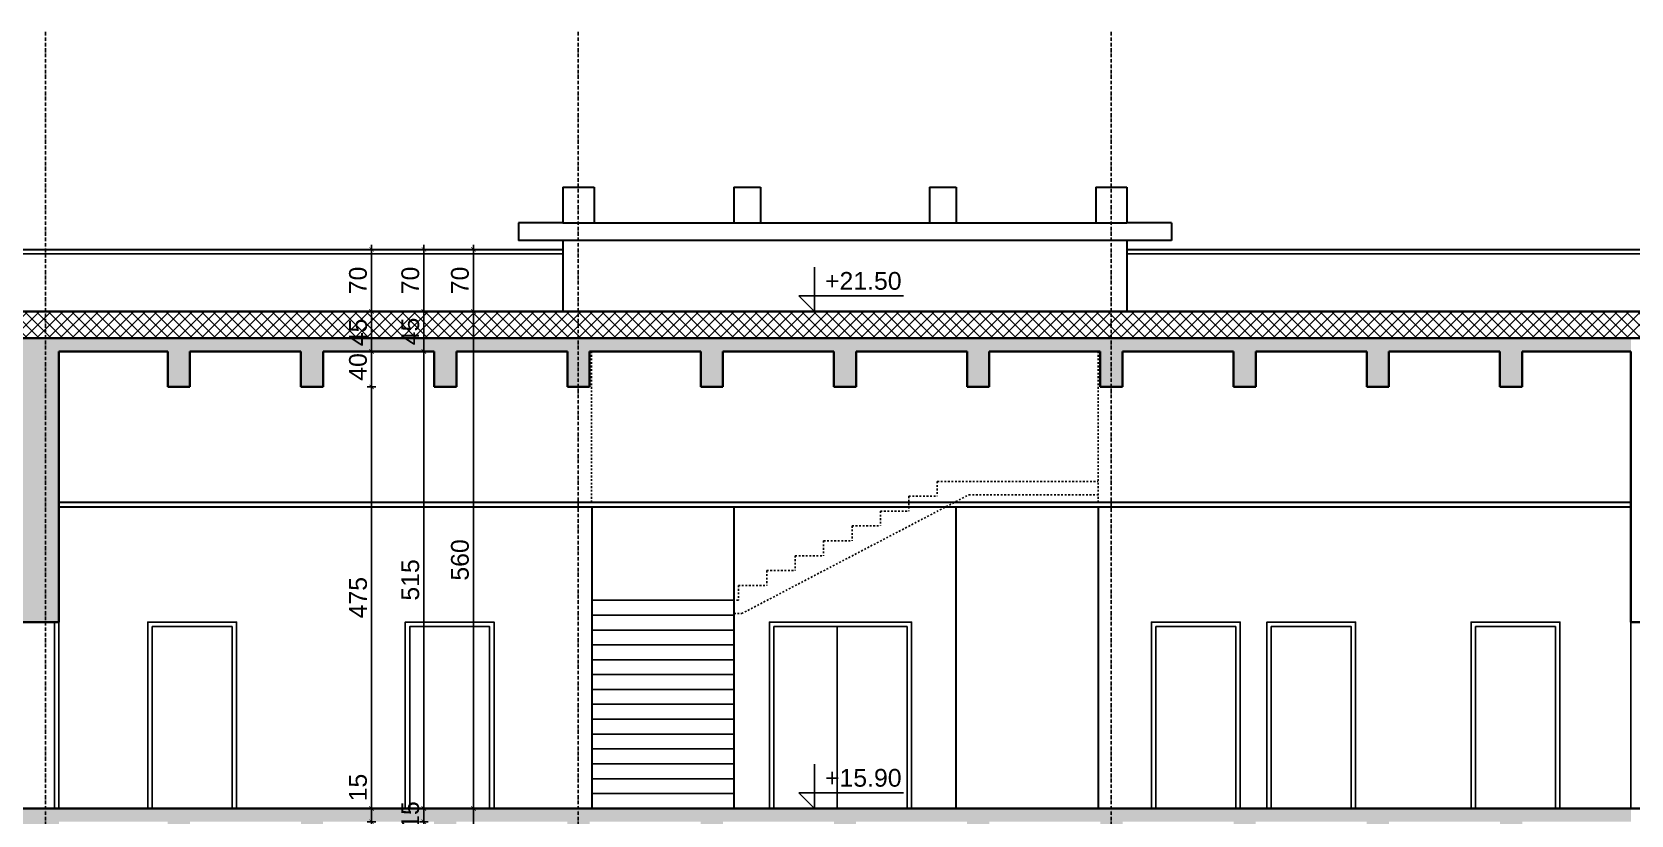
# Model space of a CAD drawing. Header units: inches. Extents: x -72385 to 39588, y -6525 to 66685.
# Drawn here: x -1876 to -76, y 25208 to 26091 of the extents above; entities that cross this region are included whole.
import ezdxf

# ---------------------------------------------------------------- set-up
doc = ezdxf.new("R2010")
doc.units = ezdxf.units.IN
doc.header["$MEASUREMENT"] = 0
doc.linetypes.add('DashDot', pattern=[0.6, 0.4, -0.1, 0, -0.1])
doc.linetypes.add('Hidden', pattern=[0.4, 0.2, -0.2])
for name, color, linetype, lineweight in [('Надписи коти вътрешни', 252, 'Continuous', 25), ('Надписи нива', 252, 'Continuous', 25), ('Оси', 252, 'DashDot', 25), ('Фасади Разрези дебело', 7, 'Continuous', 35), ('Фасади Разрези пунктир', 253, 'Hidden', 25), ('Фасади Разрези средно', 252, 'Continuous', 30), ('Фасади Разрези тънко', 253, 'Continuous', 25), ('Щрих стени', 254, 'Continuous', 25)]:
    doc.layers.add(name, color=color, linetype=linetype, lineweight=lineweight)
doc.styles.add('Arial Regular', font='arial.ttf')
doc.styles.get("Standard").update_dxf_attribs({"font": 'arial.ttf'})
doc.dimstyles.new('Annotative', dxfattribs={"dimscale": 0, "dimtxt": 20, "dimasz": 5, "dimexe": 5, "dimexo": 5, "dimgap": 5, "dimtad": 1, "dimdec": 0, "dimzin": 0, "dimdsep": 46, "dimtxsty": 'Standard', "dimblk": 'ARCHTICK', "dimcen": 5, "dimdle": 5, "dimadec": 0, "dimazin": 0, "dimtfac": 1, "dimtdec": 0, "dimtofl": 0, "dimtmove": 0, "dimatfit": 3, "dimldrblk": 'ARCHTICK', "dimfxl": 5, "dimfxlon": 1, "dimtolj": 1, "dimtzin": 0, "dimarcsym": 1})

# ---------------------------------------------------------------- blocks, each defined once
blk = doc.blocks.new('_ArchTick')
at = {"color": 0, "linetype": 'ByBlock', "const_width": 0.15}
blk.add_lwpolyline([(-0.5, -0.5), (0.5, 0.5)], dxfattribs=at)
blk = doc.blocks.new('*D4883')
at = {"layer": 'Defpoints', "color": 0, "ltscale": 10, "transparency": 16777216}
for p in [(-1542.5, 25845.9), (-1539.7, 25775.9), (-1493.7, 25775.9)]:
    blk.add_point(p, dxfattribs=at)
at = {"layer": 'Надписи коти вътрешни', "color": 0, "lineweight": -2, "ltscale": 10, "transparency": 16777216}
for p, q in [((-1498.7, 25845.9), (-1488.7, 25845.9)), ((-1493.7, 25850.9), (-1493.7, 25770.9)), ((-1498.7, 25775.9), (-1488.7, 25775.9))]:
    blk.add_line(p, q, dxfattribs=at)
at = {"layer": 'Надписи коти вътрешни', "color": 0, "lineweight": -2, "ltscale": 10, "transparency": 16777216, "xscale": 5, "yscale": 5, "zscale": 5}
for p, rotation in [((-1493.7, 25845.9), 90), ((-1493.7, 25775.9), 270)]:
    blk.add_blockref('_ArchTick', p, dxfattribs=dict(at, rotation=rotation))
at = {"layer": 'Надписи коти вътрешни', "color": 0, "ltscale": 10, "transparency": 16777216, "insert": (-1508.9, 25810.9), "char_height": 20, "attachment_point": 5, "rotation": 90}
blk.add_mtext('\\A1;70', dxfattribs=at)
blk = doc.blocks.new('*D4876')
at = {"layer": 'Defpoints', "color": 0, "ltscale": 10, "transparency": 16777216}
for p in [(-1543.3, 25215.9), (-1493.7, 25215.9), (-1540.5, 25200.9)]:
    blk.add_point(p, dxfattribs=at)
at = {"layer": 'Надписи коти вътрешни', "color": 0, "lineweight": -2, "ltscale": 10, "transparency": 16777216}
for p, q in [((-1493.7, 25215.9), (-1493.7, 25257.8)), ((-1498.7, 25215.9), (-1488.7, 25215.9)), ((-1493.7, 25195.9), (-1493.7, 25215.9)), ((-1498.7, 25200.9), (-1488.7, 25200.9))]:
    blk.add_line(p, q, dxfattribs=at)
at = {"layer": 'Надписи коти вътрешни', "color": 0, "lineweight": -2, "ltscale": 10, "transparency": 16777216, "xscale": 5, "yscale": 5, "zscale": 5}
for p, rotation in [((-1493.7, 25215.9), 90), ((-1493.7, 25200.9), 270)]:
    blk.add_blockref('_ArchTick', p, dxfattribs=dict(at, rotation=rotation))
at = {"layer": 'Надписи коти вътрешни', "color": 0, "ltscale": 10, "transparency": 16777216, "insert": (-1508.9, 25239.4), "char_height": 20, "attachment_point": 5, "rotation": 90}
blk.add_mtext('\\A1;15', dxfattribs=at)
blk = doc.blocks.new('*D4875')
at = {"layer": 'Defpoints', "color": 0, "ltscale": 10, "transparency": 16777216}
for p in [(-1548.2, 25690.9), (-1513.8, 25215.9), (-1493.7, 25215.9)]:
    blk.add_point(p, dxfattribs=at)
at = {"layer": 'Надписи коти вътрешни', "color": 0, "lineweight": -2, "ltscale": 10, "transparency": 16777216}
for p, q in [((-1493.7, 25695.9), (-1493.7, 25210.9)), ((-1498.7, 25690.9), (-1488.7, 25690.9)), ((-1498.7, 25215.9), (-1488.7, 25215.9))]:
    blk.add_line(p, q, dxfattribs=at)
at = {"layer": 'Надписи коти вътрешни', "color": 0, "lineweight": -2, "ltscale": 10, "transparency": 16777216, "xscale": 5, "yscale": 5, "zscale": 5}
for p, rotation in [((-1493.7, 25690.9), 90), ((-1493.7, 25215.9), 270)]:
    blk.add_blockref('_ArchTick', p, dxfattribs=dict(at, rotation=rotation))
at = {"layer": 'Надписи коти вътрешни', "color": 0, "ltscale": 10, "transparency": 16777216, "insert": (-1508.8, 25453.4), "char_height": 20, "attachment_point": 5, "rotation": 90}
blk.add_mtext('\\A1;475', dxfattribs=at)
blk = doc.blocks.new('*D4874')
at = {"layer": 'Defpoints', "color": 0, "ltscale": 10, "transparency": 16777216}
for p in [(-1548.2, 25730.9), (-1548.2, 25690.9), (-1493.7, 25690.9)]:
    blk.add_point(p, dxfattribs=at)
at = {"layer": 'Надписи коти вътрешни', "color": 0, "lineweight": -2, "ltscale": 10, "transparency": 16777216}
for p, q in [((-1498.7, 25730.9), (-1488.7, 25730.9)), ((-1493.7, 25735.9), (-1493.7, 25685.9)), ((-1498.7, 25690.9), (-1488.7, 25690.9))]:
    blk.add_line(p, q, dxfattribs=at)
at = {"layer": 'Надписи коти вътрешни', "color": 0, "lineweight": -2, "ltscale": 10, "transparency": 16777216, "xscale": 5, "yscale": 5, "zscale": 5}
for p, rotation in [((-1493.7, 25730.9), 90), ((-1493.7, 25690.9), 270)]:
    blk.add_blockref('_ArchTick', p, dxfattribs=dict(at, rotation=rotation))
at = {"layer": 'Надписи коти вътрешни', "color": 0, "ltscale": 10, "transparency": 16777216, "insert": (-1508.9, 25713.4), "char_height": 20, "attachment_point": 5, "rotation": 90}
blk.add_mtext('\\A1;40', dxfattribs=at)
blk = doc.blocks.new('*D4873')
at = {"layer": 'Defpoints', "color": 0, "ltscale": 10, "transparency": 16777216}
for p in [(-1539.7, 25775.9), (-1493.7, 25775.9), (-1543.4, 25730.9)]:
    blk.add_point(p, dxfattribs=at)
at = {"layer": 'Надписи коти вътрешни', "color": 0, "lineweight": -2, "ltscale": 10, "transparency": 16777216}
for p, q in [((-1498.7, 25775.9), (-1488.7, 25775.9)), ((-1493.7, 25725.9), (-1493.7, 25780.9)), ((-1498.7, 25730.9), (-1488.7, 25730.9))]:
    blk.add_line(p, q, dxfattribs=at)
at = {"layer": 'Надписи коти вътрешни', "color": 0, "lineweight": -2, "ltscale": 10, "transparency": 16777216, "xscale": 5, "yscale": 5, "zscale": 5}
for p, rotation in [((-1493.7, 25775.9), 90), ((-1493.7, 25730.9), 270)]:
    blk.add_blockref('_ArchTick', p, dxfattribs=dict(at, rotation=rotation))
at = {"layer": 'Надписи коти вътрешни', "color": 0, "ltscale": 10, "transparency": 16777216, "insert": (-1508.8, 25752.3), "char_height": 20, "attachment_point": 5, "rotation": 90}
blk.add_mtext('\\A1;45', dxfattribs=at)
blk = doc.blocks.new('*D4865')
at = {"layer": 'Defpoints', "color": 0, "ltscale": 10, "transparency": 16777216}
for p in [(-1547.3, 25215.9), (-1434.8, 25215.9), (-1547.3, 25200.9)]:
    blk.add_point(p, dxfattribs=at)
at = {"layer": 'Надписи коти вътрешни', "color": 0, "lineweight": -2, "ltscale": 10, "transparency": 16777216}
for p, q in [((-1439.8, 25215.9), (-1429.8, 25215.9)), ((-1434.8, 25195.9), (-1434.8, 25220.9)), ((-1439.8, 25200.9), (-1429.8, 25200.9))]:
    blk.add_line(p, q, dxfattribs=at)
at = {"layer": 'Надписи коти вътрешни', "color": 0, "lineweight": -2, "ltscale": 10, "transparency": 16777216, "xscale": 5, "yscale": 5, "zscale": 5}
for p, rotation in [((-1434.8, 25215.9), 90), ((-1434.8, 25200.9), 270)]:
    blk.add_blockref('_ArchTick', p, dxfattribs=dict(at, rotation=rotation))
at = {"layer": 'Надписи коти вътрешни', "color": 0, "ltscale": 10, "transparency": 16777216, "insert": (-1450, 25208.4), "char_height": 20, "attachment_point": 5, "rotation": 90}
blk.add_mtext('\\A1;15', dxfattribs=at)
blk = doc.blocks.new('*D4864')
at = {"layer": 'Defpoints', "color": 0, "ltscale": 10, "transparency": 16777216}
for p in [(-1547.3, 25215.9), (-1378.9, 25215.9), (-1547.3, 24685.9)]:
    blk.add_point(p, dxfattribs=at)
at = {"layer": 'Надписи коти вътрешни', "color": 0, "lineweight": -2, "ltscale": 10, "transparency": 16777216}
for p, q in [((-1383.9, 25215.9), (-1373.9, 25215.9)), ((-1378.9, 24680.9), (-1378.9, 25220.9)), ((-1383.9, 24685.9), (-1373.9, 24685.9))]:
    blk.add_line(p, q, dxfattribs=at)
at = {"layer": 'Надписи коти вътрешни', "color": 0, "lineweight": -2, "ltscale": 10, "transparency": 16777216, "xscale": 5, "yscale": 5, "zscale": 5}
for p, rotation in [((-1378.9, 25215.9), 90), ((-1378.9, 24685.9), 270)]:
    blk.add_blockref('_ArchTick', p, dxfattribs=dict(at, rotation=rotation))
at = {"layer": 'Надписи коти вътрешни', "color": 0, "ltscale": 10, "transparency": 16777216, "insert": (-1394.1, 24950.9), "char_height": 20, "attachment_point": 5, "rotation": 90}
blk.add_mtext('\\A1;530', dxfattribs=at)
blk = doc.blocks.new('*D4863')
at = {"layer": 'Defpoints', "color": 0, "ltscale": 10, "transparency": 16777216}
for p in [(-1547.3, 25730.9), (-1434.8, 25730.9), (-1547.3, 25215.9)]:
    blk.add_point(p, dxfattribs=at)
at = {"layer": 'Надписи коти вътрешни', "color": 0, "lineweight": -2, "ltscale": 10, "transparency": 16777216}
for p, q in [((-1439.8, 25730.9), (-1429.8, 25730.9)), ((-1434.8, 25210.9), (-1434.8, 25735.9)), ((-1439.8, 25215.9), (-1429.8, 25215.9))]:
    blk.add_line(p, q, dxfattribs=at)
at = {"layer": 'Надписи коти вътрешни', "color": 0, "lineweight": -2, "ltscale": 10, "transparency": 16777216, "xscale": 5, "yscale": 5, "zscale": 5}
for p, rotation in [((-1434.8, 25730.9), 90), ((-1434.8, 25215.9), 270)]:
    blk.add_blockref('_ArchTick', p, dxfattribs=dict(at, rotation=rotation))
at = {"layer": 'Надписи коти вътрешни', "color": 0, "ltscale": 10, "transparency": 16777216, "insert": (-1450, 25473.4), "char_height": 20, "attachment_point": 5, "rotation": 90}
blk.add_mtext('\\A1;515', dxfattribs=at)
blk = doc.blocks.new('*D4862')
at = {"layer": 'Defpoints', "color": 0, "ltscale": 10, "transparency": 16777216}
for p in [(-1547.3, 25775.9), (-1434.8, 25775.9), (-1547.3, 25730.9)]:
    blk.add_point(p, dxfattribs=at)
at = {"layer": 'Надписи коти вътрешни', "color": 0, "lineweight": -2, "ltscale": 10, "transparency": 16777216}
for p, q in [((-1439.8, 25775.9), (-1429.8, 25775.9)), ((-1434.8, 25725.9), (-1434.8, 25780.9)), ((-1439.8, 25730.9), (-1429.8, 25730.9))]:
    blk.add_line(p, q, dxfattribs=at)
at = {"layer": 'Надписи коти вътрешни', "color": 0, "lineweight": -2, "ltscale": 10, "transparency": 16777216, "xscale": 5, "yscale": 5, "zscale": 5}
for p, rotation in [((-1434.8, 25775.9), 90), ((-1434.8, 25730.9), 270)]:
    blk.add_blockref('_ArchTick', p, dxfattribs=dict(at, rotation=rotation))
at = {"layer": 'Надписи коти вътрешни', "color": 0, "ltscale": 10, "transparency": 16777216, "insert": (-1450, 25753.4), "char_height": 20, "attachment_point": 5, "rotation": 90}
blk.add_mtext('\\A1;45', dxfattribs=at)
blk = doc.blocks.new('*D4861')
at = {"layer": 'Defpoints', "color": 0, "ltscale": 10, "transparency": 16777216}
for p in [(-1547.3, 25775.9), (-1378.9, 25775.9), (-1547.3, 25215.9)]:
    blk.add_point(p, dxfattribs=at)
at = {"layer": 'Надписи коти вътрешни', "color": 0, "lineweight": -2, "ltscale": 10, "transparency": 16777216}
for p, q in [((-1383.9, 25775.9), (-1373.9, 25775.9)), ((-1378.9, 25210.9), (-1378.9, 25780.9)), ((-1383.9, 25215.9), (-1373.9, 25215.9))]:
    blk.add_line(p, q, dxfattribs=at)
at = {"layer": 'Надписи коти вътрешни', "color": 0, "lineweight": -2, "ltscale": 10, "transparency": 16777216, "xscale": 5, "yscale": 5, "zscale": 5}
for p, rotation in [((-1378.9, 25775.9), 90), ((-1378.9, 25215.9), 270)]:
    blk.add_blockref('_ArchTick', p, dxfattribs=dict(at, rotation=rotation))
at = {"layer": 'Надписи коти вътрешни', "color": 0, "ltscale": 10, "transparency": 16777216, "insert": (-1394.1, 25495.9), "char_height": 20, "attachment_point": 5, "rotation": 90}
blk.add_mtext('\\A1;560', dxfattribs=at)
blk = doc.blocks.new('*D4857')
at = {"layer": 'Defpoints', "color": 0, "ltscale": 10, "transparency": 16777216}
for p in [(-1367.7, 25845.9), (-1434.8, 25775.9), (-1365.7, 25775.9)]:
    blk.add_point(p, dxfattribs=at)
at = {"layer": 'Надписи коти вътрешни', "color": 0, "lineweight": -2, "ltscale": 10, "transparency": 16777216}
for p, q in [((-1429.8, 25845.9), (-1439.8, 25845.9)), ((-1434.8, 25850.9), (-1434.8, 25770.9)), ((-1429.8, 25775.9), (-1439.8, 25775.9))]:
    blk.add_line(p, q, dxfattribs=at)
at = {"layer": 'Надписи коти вътрешни', "color": 0, "lineweight": -2, "ltscale": 10, "transparency": 16777216, "xscale": 5, "yscale": 5, "zscale": 5}
for p, rotation in [((-1434.8, 25845.9), 90), ((-1434.8, 25775.9), 270)]:
    blk.add_blockref('_ArchTick', p, dxfattribs=dict(at, rotation=rotation))
at = {"layer": 'Надписи коти вътрешни', "color": 0, "ltscale": 10, "transparency": 16777216, "insert": (-1450, 25810.9), "char_height": 20, "attachment_point": 5, "rotation": 90}
blk.add_mtext('\\A1;70', dxfattribs=at)
blk = doc.blocks.new('*D4856')
at = {"layer": 'Defpoints', "color": 0, "ltscale": 10, "transparency": 16777216}
for p in [(-1311.8, 25845.9), (-1378.9, 25775.9), (-1309.8, 25775.9)]:
    blk.add_point(p, dxfattribs=at)
at = {"layer": 'Надписи коти вътрешни', "color": 0, "lineweight": -2, "ltscale": 10, "transparency": 16777216}
for p, q in [((-1373.9, 25845.9), (-1383.9, 25845.9)), ((-1378.9, 25850.9), (-1378.9, 25770.9)), ((-1373.9, 25775.9), (-1383.9, 25775.9))]:
    blk.add_line(p, q, dxfattribs=at)
at = {"layer": 'Надписи коти вътрешни', "color": 0, "lineweight": -2, "ltscale": 10, "transparency": 16777216, "xscale": 5, "yscale": 5, "zscale": 5}
for p, rotation in [((-1378.9, 25845.9), 90), ((-1378.9, 25775.9), 270)]:
    blk.add_blockref('_ArchTick', p, dxfattribs=dict(at, rotation=rotation))
at = {"layer": 'Надписи коти вътрешни', "color": 0, "ltscale": 10, "transparency": 16777216, "insert": (-1394.1, 25810.9), "char_height": 20, "attachment_point": 5, "rotation": 90}
blk.add_mtext('\\A1;70', dxfattribs=at)

msp = doc.modelspace()

# ---------------------------------------------------------------- hatches: boundary and pattern name
at = {"layer": 'Щрих стени', "ltscale": 10}
h = msp.add_hatch(color=256, dxfattribs=at)
h.dxf.hatch_style = 1
h.paths.add_polyline_path([(-5511, 25215.9), (-5496, 25215.9), (-5496, 25585.9), (-5473.5, 25585.9), (-5473.5, 25665.9), (-4908.4, 25665.9), (-4908.4, 25215.9), (-4893.4, 25215.9), (-4893.4, 25585.9), (-4873.4, 25585.9), (-4873.4, 25665.9), (-4308.4, 25665.9), (-4308.4, 25585.9), (-4273.4, 25585.9), (-4273.4, 25665.9), (-3708.3, 25665.9), (-3708.3, 25585.9), (-3673.3, 25585.9), (-3673.3, 25665.9), (-3108.3, 25665.9), (-3108.3, 25585.9), (-3073.3, 25585.9), (-3073.3, 25665.9), (-2508.3, 25665.9), (-2508.3, 25585.9), (-2473.2, 25585.9), (-2473.2, 25665.9), (-1908.2, 25665.9), (-1908.2, 25425.9), (-1845.7, 25425.9), (-1845.7, 25745.9), (-6988.6, 25745.9), (-6988.6, 25775.9), (-7023.6, 25775.9), (-7023.6, 25665.9), (-6988.6, 25665.9), (-6988.6, 25730.9), (-6808.6, 25730.9), (-6808.6, 25415.9), (-6778.6, 25415.9), (-6778.6, 25730.9), (-6283.6, 25730.9), (-6283.6, 25215.9), (-6253.6, 25215.9), (-6253.6, 25565.9), (-6103.5, 25565.9), (-6103.5, 25215.9), (-6073.5, 25215.9), (-6073.5, 25665.9), (-5511, 25665.9)])
h.paths.add_polyline_path([(-6073.5, 25680.9), (-6073.5, 25730.9), (-1908.2, 25730.9), (-1908.2, 25680.9)], flags=16)
h.paths.add_polyline_path([(-6103.5, 25580.9), (-6253.6, 25580.9), (-6253.6, 25730.9), (-6103.5, 25730.9)], flags=16)
h.paths.add_polyline_path([(-6988.6, 25840.9), (-6986.6, 25840.9), (-6986.6, 25845.9), (-7028.6, 25845.9), (-7028.6, 25840.9), (-7023.6, 25840.9), (-7023.6, 25775.9), (-6988.6, 25775.9)])
h.paths.add_polyline_path([(-6988.6, 25315.9), (-7038.6, 25315.9), (-7038.6, 25305.9), (-7023.6, 25305.9), (-7023.6, 25215.9), (-6988.6, 25215.9)])
at = {"layer": 'Щрих стени', "ltscale": 10, "transparency": 33554610}
h = msp.add_hatch(dxfattribs=at)
h.set_pattern_fill('ANSI37', color=256, scale=75)
h.paths.add_polyline_path([(-6988.6, 25775.9), (-6988.6, 25745.9), (5043.7, 25745.9), (5043.7, 25775.9)])
at = {"layer": 'Щрих стени', "ltscale": 10}
h = msp.add_hatch(color=256, dxfattribs=at)
h.dxf.hatch_style = 1
h.paths.add_polyline_path([(-75.6, 25745.9), (-1845.7, 25745.9), (-1845.7, 25730.9), (-1723.2, 25730.9), (-1723.2, 25690.9), (-1698.2, 25690.9), (-1698.2, 25730.9), (-1573.2, 25730.9), (-1573.2, 25690.9), (-1548.2, 25690.9), (-1548.2, 25730.9), (-1423.2, 25730.9), (-1423.2, 25690.9), (-1398.2, 25690.9), (-1398.2, 25730.9), (-1273.2, 25730.9), (-1273.2, 25690.9), (-1248.1, 25690.9), (-1248.1, 25730.9), (-1123.1, 25730.9), (-1123.1, 25690.9), (-1098.1, 25690.9), (-1098.1, 25730.9), (-973.1, 25730.9), (-973.1, 25690.9), (-948.1, 25690.9), (-948.1, 25730.9), (-823.1, 25730.9), (-823.1, 25690.9), (-798.1, 25690.9), (-798.1, 25730.9), (-673.1, 25730.9), (-673.1, 25690.9), (-648.1, 25690.9), (-648.1, 25730.9), (-523.1, 25730.9), (-523.1, 25690.9), (-498.1, 25690.9), (-498.1, 25730.9), (-373.1, 25730.9), (-373.1, 25690.9), (-348.1, 25690.9), (-348.1, 25730.9), (-223.1, 25730.9), (-223.1, 25690.9), (-198.1, 25690.9), (-198.1, 25730.9), (-75.6, 25730.9)])
h = msp.add_hatch(color=256, dxfattribs=at)
h.dxf.hatch_style = 1
h.paths.add_polyline_path([(-1845.7, 25215.9), (-7023.6, 25215.9), (-7023.6, 25135.9), (-6988.6, 25135.9), (-6988.6, 25200.9), (-6808.6, 25200.9), (-6808.6, 24885.9), (-6778.6, 24885.9), (-6778.6, 25200.9), (-6283.6, 25200.9), (-6283.6, 24685.9), (-6253.6, 24685.9), (-6253.6, 25035.9), (-6103.5, 25035.9), (-6103.5, 24685.9), (-6073.5, 24685.9), (-6073.5, 25135.9), (-5511, 25135.9), (-5511, 25055.9), (-5473.5, 25055.9), (-5473.5, 25135.9), (-4908.4, 25135.9), (-4908.4, 25055.9), (-4873.4, 25055.9), (-4873.4, 25135.9), (-4308.4, 25135.9), (-4308.4, 25055.9), (-4273.4, 25055.9), (-4273.4, 25135.9), (-3708.3, 25135.9), (-3708.3, 25055.9), (-3673.3, 25055.9), (-3673.3, 25135.9), (-3108.3, 25135.9), (-3108.3, 25055.9), (-3073.3, 25055.9), (-3073.3, 25135.9), (-2508.3, 25135.9), (-2508.3, 25055.9), (-2473.2, 25055.9), (-2473.2, 25135.9), (-1908.2, 25135.9), (-1908.2, 24895.9), (-1845.7, 24895.9)])
h.paths.add_polyline_path([(-1908.2, 25150.9), (-6073.5, 25150.9), (-6073.5, 25200.9), (-1908.2, 25200.9)], flags=16)
h.paths.add_polyline_path([(-6103.5, 25050.9), (-6253.6, 25050.9), (-6253.6, 25200.9), (-6103.5, 25200.9)], flags=16)
h.paths.add_polyline_path([(-6988.6, 24785.9), (-7038.6, 24785.9), (-7038.6, 24775.9), (-7023.6, 24775.9), (-7023.6, 24685.9), (-6988.6, 24685.9)])
h = msp.add_hatch(color=256, dxfattribs=at)
h.dxf.hatch_style = 1
h.paths.add_polyline_path([(-648.1, 25200.9), (-523.1, 25200.9), (-523.1, 25160.9), (-498.1, 25160.9), (-498.1, 25200.9), (-373.1, 25200.9), (-373.1, 25160.9), (-348.1, 25160.9), (-348.1, 25200.9), (-223.1, 25200.9), (-223.1, 25160.9), (-198.1, 25160.9), (-198.1, 25200.9), (-75.6, 25200.9), (-75.6, 25215.9), (-1845.7, 25215.9), (-1845.7, 25200.9), (-1723.2, 25200.9), (-1723.2, 25160.9), (-1698.2, 25160.9), (-1698.2, 25200.9), (-1573.2, 25200.9), (-1573.2, 25160.9), (-1548.2, 25160.9), (-1548.2, 25200.9), (-1423.2, 25200.9), (-1423.2, 25160.9), (-1398.2, 25160.9), (-1398.2, 25200.9), (-1273.2, 25200.9), (-1273.2, 25160.9), (-1248.1, 25160.9), (-1248.1, 25200.9), (-1123.1, 25200.9), (-1123.1, 25160.9), (-1098.1, 25160.9), (-1098.1, 25200.9), (-973.1, 25200.9), (-973.1, 25160.9), (-948.1, 25160.9), (-948.1, 25200.9), (-823.1, 25200.9), (-823.1, 25160.9), (-798.1, 25160.9), (-798.1, 25200.9), (-673.1, 25200.9), (-673.1, 25160.9), (-648.1, 25160.9)])

# ---------------------------------------------------------------- linework, layer by layer
at = {"layer": 'Надписи нива', "ltscale": 10}
for p, q in [((-994.8, 25825.9), (-994.8, 25775.9)), ((-1012.5, 25793.6), (-894.8, 25793.6)), ((-994.8, 25775.9), (-1012.5, 25793.6)), ((-994.8, 25265.9), (-994.8, 25215.9)), ((-1012.5, 25233.6), (-894.8, 25233.6)), ((-994.8, 25215.9), (-1012.5, 25233.6))]:
    msp.add_line(p, q, dxfattribs=at)
at = {"layer": 'Оси', "ltscale": 10}
for p, q in [((-1861, 26090.9), (-1861, 23060.9)), ((-1261, 26090.9), (-1261, 23040.9)), ((-661, 26090.9), (-661, 23040.9))]:
    msp.add_line(p, q, dxfattribs=at)
at = {"layer": 'Фасади Разрези дебело', "ltscale": 10, "extrusion": (1.2091e-15, 1, -2.22045e-16)}
for p, q in [((-6988.6, 25775.9), (5043.7, 25775.9)), ((-1845.7, 25730.9), (-1723.2, 25730.9)), ((-1698.2, 25730.9), (-1573.2, 25730.9)), ((-1548.2, 25730.9), (-1423.2, 25730.9)), ((-1398.2, 25730.9), (-1273.2, 25730.9)), ((-1248.1, 25730.9), (-1123.1, 25730.9)), ((-1098.1, 25730.9), (-973.1, 25730.9)), ((-948.1, 25730.9), (-823.1, 25730.9)), ((-798.1, 25730.9), (-673.1, 25730.9)), ((-648.1, 25730.9), (-523.1, 25730.9)), ((-498.1, 25730.9), (-373.1, 25730.9)), ((-348.1, 25730.9), (-223.1, 25730.9)), ((-198.1, 25730.9), (-75.6, 25730.9)), ((-1723.2, 25690.9), (-1698.2, 25690.9)), ((-1573.2, 25690.9), (-1548.2, 25690.9)), ((-1423.2, 25690.9), (-1398.2, 25690.9)), ((-1273.2, 25690.9), (-1248.1, 25690.9)), ((-1123.1, 25690.9), (-1098.1, 25690.9)), ((-973.1, 25690.9), (-948.1, 25690.9)), ((-823.1, 25690.9), (-798.1, 25690.9)), ((-673.1, 25690.9), (-648.1, 25690.9)), ((-523.1, 25690.9), (-498.1, 25690.9)), ((-373.1, 25690.9), (-348.1, 25690.9)), ((-223.1, 25690.9), (-198.1, 25690.9)), ((-1908.2, 25425.9), (-1845.7, 25425.9)), ((-75.6, 25425.9), (-45.6, 25425.9)), ((-7023.6, 25215.9), (4686.5, 25215.9))]:
    msp.add_line(p, q, dxfattribs=at)
at = {"layer": 'Фасади Разрези дебело', "ltscale": 10}
for p, q in [((5043.7, 25745.9), (-6988.6, 25745.9)), ((-1845.7, 25730.9), (-1845.7, 25425.9)), ((-1723.2, 25730.9), (-1723.2, 25690.9)), ((-1698.2, 25730.9), (-1698.2, 25690.9)), ((-1573.2, 25730.9), (-1573.2, 25690.9)), ((-1548.2, 25730.9), (-1548.2, 25690.9)), ((-1423.2, 25730.9), (-1423.2, 25690.9)), ((-1398.2, 25730.9), (-1398.2, 25690.9)), ((-1273.2, 25730.9), (-1273.2, 25690.9)), ((-1248.1, 25730.9), (-1248.1, 25690.9)), ((-1123.1, 25730.9), (-1123.1, 25690.9)), ((-1098.1, 25730.9), (-1098.1, 25690.9)), ((-973.1, 25730.9), (-973.1, 25690.9)), ((-948.1, 25730.9), (-948.1, 25690.9)), ((-823.1, 25730.9), (-823.1, 25690.9)), ((-798.1, 25730.9), (-798.1, 25690.9)), ((-673.1, 25730.9), (-673.1, 25690.9)), ((-648.1, 25730.9), (-648.1, 25690.9)), ((-523.1, 25730.9), (-523.1, 25690.9)), ((-498.1, 25730.9), (-498.1, 25690.9)), ((-373.1, 25730.9), (-373.1, 25690.9)), ((-348.1, 25730.9), (-348.1, 25690.9)), ((-223.1, 25730.9), (-223.1, 25690.9)), ((-198.1, 25730.9), (-198.1, 25690.9)), ((-75.6, 25730.9), (-75.6, 25425.9))]:
    msp.add_line(p, q, dxfattribs=at)
at = {"layer": 'Фасади Разрези пунктир', "ltscale": 10}
for p, q in [((-1246.1, 25560.9), (-1246.1, 25730.9)), ((-675.7, 25560.9), (-675.7, 25730.9)), ((-888.7, 25567.7), (-888.7, 25550.9)), ((-888.7, 25567.7), (-856.7, 25567.7)), ((-856.7, 25584.3), (-856.7, 25567.7)), ((-835.7, 25561.7), (-821.2, 25569.3)), ((-1077, 25435.4), (-835.7, 25561.7)), ((-920.7, 25550.9), (-920.7, 25534.2)), ((-920.7, 25550.9), (-888.7, 25550.9)), ((-952.7, 25534.2), (-952.7, 25517.4)), ((-952.7, 25534.2), (-920.7, 25534.2)), ((-984.7, 25517.4), (-984.7, 25500.7)), ((-984.7, 25517.4), (-952.7, 25517.4)), ((-1016.7, 25500.7), (-1016.7, 25483.9)), ((-1016.7, 25500.7), (-984.7, 25500.7)), ((-1048.7, 25483.9), (-1048.7, 25467.2)), ((-1048.7, 25483.9), (-1016.7, 25483.9)), ((-1080.7, 25467.2), (-1080.7, 25450.4)), ((-1080.7, 25467.2), (-1048.7, 25467.2))]:
    msp.add_line(p, q, dxfattribs=at)
at = {"layer": 'Фасади Разрези пунктир', "ltscale": 10, "extrusion": (1.2091e-15, 1, -2.22045e-16)}
for p, q in [((-856.7, 25584.3), (-675.7, 25584.3)), ((-821.2, 25569.3), (-675.7, 25569.3)), ((-1085.7, 25435.4), (-1077, 25435.4))]:
    msp.add_line(p, q, dxfattribs=at)
at = {"layer": 'Фасади Разрези пунктир', "ltscale": 10, "extrusion": (-1.2091e-15, 1, -2.22045e-16)}
msp.add_line((-1080.7, 25450.4), (-1085.7, 25450.4), dxfattribs=at)
at = {"layer": 'Фасади Разрези средно', "ltscale": 10, "extrusion": (7.84095e-16, 1, -2.22045e-16)}
for p, q in [((-1278.2, 25915.9), (-1243.1, 25915.9)), ((-1085.6, 25915.9), (-1055.6, 25915.9)), ((-865.6, 25915.9), (-835.6, 25915.9)), ((-678.1, 25915.9), (-643.1, 25915.9)), ((-1278.2, 25875.9), (-643.1, 25875.9))]:
    msp.add_line(p, q, dxfattribs=at)
at = {"layer": 'Фасади Разрези средно', "ltscale": 10}
for p, q in [((-1278.2, 25915.9), (-1278.2, 25875.9)), ((-1243.1, 25915.9), (-1243.1, 25875.9)), ((-1085.6, 25915.9), (-1085.6, 25875.9)), ((-1055.6, 25915.9), (-1055.6, 25875.9)), ((-865.6, 25915.9), (-865.6, 25875.9)), ((-835.6, 25915.9), (-835.6, 25875.9)), ((-678.1, 25915.9), (-678.1, 25875.9)), ((-643.1, 25915.9), (-643.1, 25875.9)), ((-1328.2, 25875.9), (-1328.2, 25855.9)), ((-593.1, 25875.9), (-593.1, 25855.9)), ((-1278.2, 25855.9), (-1278.2, 25775.9)), ((-643.1, 25855.9), (-643.1, 25775.9)), ((-1245.7, 25555.9), (-1245.7, 25215.9)), ((-1085.7, 25555.9), (-1085.7, 25215.9)), ((-835.7, 25555.9), (-835.7, 25215.9)), ((-675.7, 25555.9), (-675.7, 25215.9))]:
    msp.add_line(p, q, dxfattribs=at)
at = {"layer": 'Фасади Разрези средно', "ltscale": 10, "extrusion": (-7.84095e-16, 1, -2.22045e-16)}
for p, q in [((-1278.2, 25875.9), (-1328.2, 25875.9)), ((-593.1, 25875.9), (-643.1, 25875.9)), ((-593.1, 25855.9), (-1328.2, 25855.9))]:
    msp.add_line(p, q, dxfattribs=at)
at = {"layer": 'Фасади Разрези средно', "ltscale": 10, "extrusion": (1.2091e-15, 1, -2.22045e-16)}
for p, q in [((-6986.6, 25845.9), (-1278.2, 25845.9)), ((-643.1, 25845.9), (4087.4, 25845.9)), ((-1845.7, 25560.9), (-75.6, 25560.9)), ((-1845.7, 25555.9), (-75.6, 25555.9))]:
    msp.add_line(p, q, dxfattribs=at)
at = {"layer": 'Фасади Разрези тънко', "ltscale": 10, "extrusion": (1.2091e-15, 1, -2.22045e-16)}
for p, q in [((-6986.6, 25840.9), (-1278.2, 25840.9)), ((-643.1, 25840.9), (4087.4, 25840.9))]:
    msp.add_line(p, q, dxfattribs=at)
at = {"layer": 'Фасади Разрези тънко', "ltscale": 10}
for p, q in [((-1245.7, 25450.4), (-1085.7, 25450.4)), ((-1850.7, 25425.9), (-1850.7, 25215.9)), ((-1845.7, 25425.9), (-1845.7, 25215.9)), ((-1245.7, 25433.7), (-1085.7, 25433.7)), ((-75.6, 25425.9), (-75.6, 25215.9)), ((-1245.7, 25416.9), (-1085.7, 25416.9)), ((-969.3, 25420.9), (-969.3, 25215.9)), ((-1245.7, 25400.2), (-1085.7, 25400.2)), ((-1245.7, 25383.4), (-1085.7, 25383.4)), ((-1245.7, 25366.7), (-1085.7, 25366.7)), ((-1245.7, 25349.9), (-1085.7, 25349.9)), ((-1245.7, 25333.2), (-1085.7, 25333.2)), ((-1245.7, 25316.4), (-1085.7, 25316.4)), ((-1245.7, 25299.7), (-1085.7, 25299.7)), ((-1245.7, 25282.9), (-1085.7, 25282.9)), ((-1245.7, 25266.2), (-1085.7, 25266.2)), ((-1245.7, 25249.4), (-1085.7, 25249.4)), ((-1245.7, 25232.7), (-1085.7, 25232.7))]:
    msp.add_line(p, q, dxfattribs=at)
for points in [[(-1745.7, 25215.9, 0), (-1745.7, 25425.9, 0), (-1645.7, 25425.9, 0), (-1645.7, 25215.9, 0)], [(-1455.7, 25215.9, 0), (-1455.7, 25425.9, 0), (-1355.7, 25425.9, 0), (-1355.7, 25215.9, 0)], [(-1045.7, 25215.9, 0), (-1045.7, 25425.9, 0), (-885.7, 25425.9, 0), (-885.7, 25215.9, 0)], [(-615.6, 25215.9, 0), (-615.6, 25425.9, 0), (-515.6, 25425.9, 0), (-515.6, 25215.9, 0)], [(-485.6, 25215.9, 0), (-485.6, 25425.9, 0), (-385.6, 25425.9, 0), (-385.6, 25215.9, 0)], [(-255.6, 25215.9, 0), (-255.6, 25425.9, 0), (-155.6, 25425.9, 0), (-155.6, 25215.9, 0)], [(-1740.7, 25215.9, 0), (-1740.7, 25420.9, 0), (-1650.7, 25420.9, 0), (-1650.7, 25215.9, 0)], [(-1450.7, 25215.9, 0), (-1450.7, 25420.9, 0), (-1360.7, 25420.9, 0), (-1360.7, 25215.9, 0)], [(-1040.7, 25215.9, 0), (-1040.7, 25420.9, 0), (-890.7, 25420.9, 0), (-890.7, 25215.9, 0)], [(-610.6, 25215.9, 0), (-610.6, 25420.9, 0), (-520.6, 25420.9, 0), (-520.6, 25215.9, 0)], [(-480.6, 25215.9, 0), (-480.6, 25420.9, 0), (-390.6, 25420.9, 0), (-390.6, 25215.9, 0)], [(-250.6, 25215.9, 0), (-250.6, 25420.9, 0), (-160.6, 25420.9, 0), (-160.6, 25215.9, 0)]]:
    msp.add_polyline3d(points, dxfattribs=at)

# ---------------------------------------------------------------- texts
at = {"layer": 'Надписи нива', "ltscale": 10, "char_height": 20, "width": 180.489, "attachment_point": 1, "style": 'Arial Regular'}
for s, insert in [('+21.50', (-983.1, 25820.4)), ('+15.90', (-983.1, 25260.4))]:
    msp.add_mtext(s, dxfattribs=dict(at, insert=insert))

# ---------------------------------------------------------------- dimensions: what is measured, and where the dimension line sits
at = {"layer": 'Надписи коти вътрешни', "ltscale": 10}
for base, p1, p2, picture, middle in [((-1493.7, 25775.9), (-1542.5, 25845.9), (-1539.7, 25775.9), '*D4883', (-1508.9, 25810.9)), ((-1434.8, 25775.9), (-1367.7, 25845.9), (-1365.7, 25775.9), '*D4857', (-1450, 25810.9)), ((-1378.9, 25775.9), (-1311.8, 25845.9), (-1309.8, 25775.9), '*D4856', (-1394.1, 25810.9)), ((-1378.9, 25775.9), (-1547.3, 25215.9), (-1547.3, 25775.9), '*D4861', (-1394.1, 25495.9)), ((-1434.8, 25730.9), (-1547.3, 25215.9), (-1547.3, 25730.9), '*D4863', (-1450, 25473.4)), ((-1493.7, 25215.9), (-1548.2, 25690.9), (-1513.8, 25215.9), '*D4875', (-1508.8, 25453.4)), ((-1378.9, 25215.9), (-1547.3, 24685.9), (-1547.3, 25215.9), '*D4864', (-1394.1, 24950.9))]:
    dim = msp.add_linear_dim(base=base, p1=p1, p2=p2, angle=90, dimstyle='Annotative', override={"dimscale": 0, "dimtix": 0, "dimtofl": 0, "dimtmove": 0, "dimatfit": 3}, dxfattribs=at)
    dim.commit()
    dim.dimension.update_dxf_attribs({"geometry": picture, "text_midpoint": middle})
for base, p1, p2, picture, middle in [((-1434.8, 25775.9), (-1547.3, 25730.9), (-1547.3, 25775.9), '*D4862', (-1434.8, 25753.4)), ((-1493.7, 25775.9), (-1543.4, 25730.9), (-1539.7, 25775.9), '*D4873', (-1493.7, 25752.3)), ((-1493.7, 25690.9), (-1548.2, 25730.9), (-1548.2, 25690.9), '*D4874', (-1493.7, 25713.4)), ((-1493.7, 25215.9), (-1540.5, 25200.9), (-1543.3, 25215.9), '*D4876', (-1493.7, 25239.4)), ((-1434.8, 25215.9), (-1547.3, 25200.9), (-1547.3, 25215.9), '*D4865', (-1434.8, 25208.4))]:
    dim = msp.add_linear_dim(base=base, p1=p1, p2=p2, angle=90, dimstyle='Annotative', override={"dimscale": 0, "dimtix": 0, "dimtofl": 0, "dimtmove": 0, "dimatfit": 3}, dxfattribs=at)
    dim.commit()
    dim.dimension.update_dxf_attribs({"geometry": picture, "text_midpoint": middle, "dimtype": 128})

doc.saveas('drawing.dxf')
